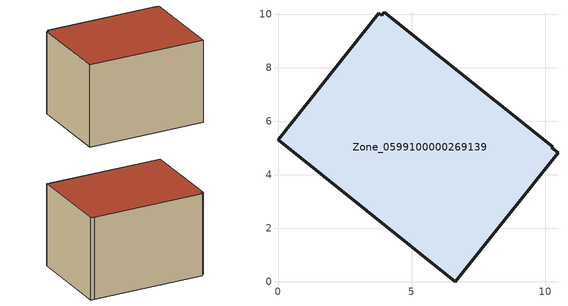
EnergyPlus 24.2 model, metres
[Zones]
Zone_0599100000269139
 floor ground (C_G): 3.77,10.05 3.88,9.96 3.97,10.07 10.29,5.05 10.26,5.01 10.48,4.83 6.63,0 0,5.31 z0.44
 wall outside (C_F): 6.63,0 10.48,4.83 10.26,5.01 10.29,5.05 3.97,10.07 3.88,9.96 3.77,10.05 0,5.31 6.63,0 z0.44:6.39
 roof outside (C_R): 10.26,5.01 10.29,5.05 3.97,10.07 3.88,9.96 3.77,10.05 0,5.31 6.63,0 10.48,4.83 z6.39
[BUILDING]
Pand.0599100000269139: North Axis=0; Terrain=City; Loads Convergence Tolerance Value=0.04; Temperature Convergence Tolerance Value=0.4; Solar Distribution=FullExterior; Maximum Number of Warmup Days=25; Minimum Number of Warmup Days=1
[Site:Location]
Rotterdam.The.Hague.AP_ZH_NLD Design_Conditions: Latitude=51.96; Longitude=4.45; Time Zone=1; Elevation=-4.5
[SITE:GROUNDTEMPERATURE:BUILDINGSURFACE]
18, 18, 18, 18, 18, 18, 18, 18, 18, 18, 18, 18
[MATERIAL] Thermal Absorptance=0.9; Solar Absorptance=0.7; Visible Absorptance=0.7
Name | Roughness | Thickness | Conductivity | Density | Specific Heat
G.TC.1946-1964 | MediumSmooth | 0.15 | 1 | 540 | 1210
F.TC.1946-1964 | Rough | 0.3 | 0.857143 | 1920 | 840
R.TC.1946-1964 | MediumRough | 0.2 | 0.235294 | 1500 | 1000
[CONSTRUCTION]
C_G: G.TC.1946-1964
C_F: F.TC.1946-1964
C_R: R.TC.1946-1964
[ZONE]
Zone_0599100000269139: Type=1; Multiplier=1; Ceiling Height=Autocalculate; Volume=Autocalculate; Floor Area=autocalculate; Part of Total Floor Area=Yes
[ZONEINFILTRATION:DESIGNFLOWRATE]
Infil_Zone_0599100000269139: Zone or ZoneList or Space or SpaceList=Zone_0599100000269139; Schedule=AlwaysOn; Design Flow Rate Calculation Method=Flow/Area; Flow Rate per Floor Area=0.003; Constant Term Coefficient=1; Temperature Term Coefficient=0; Velocity Term Coefficient=0; Velocity Squared Term Coefficient=0
[HVACTEMPLATE:ZONE:IDEALLOADSAIRSYSTEM]
Zone_0599100000269139: Maximum Heating Supply Air Temperature=50; Minimum Cooling Supply Air Temperature=13; Maximum Heating Supply Air Humidity Ratio=0.0156; Minimum Cooling Supply Air Humidity Ratio=0.0077; Heating Limit=NoLimit; Cooling Limit=NoLimit; Dehumidification Control Type=ConstantSensibleHeatRatio; Cooling Sensible Heat Ratio=0.7; Dehumidification Setpoint=60; Humidification Control Type=None; Humidification Setpoint=30; Outdoor Air Method=None; Outdoor Air Flow Rate per Person=0.00944; Outdoor Air Flow Rate per Zone Floor Area=0; Outdoor Air Flow Rate per Zone=0; Demand Controlled Ventilation Type=None; Outdoor Air Economizer Type=NoEconomizer; Heat Recovery Type=None; Sensible Heat Recovery Effectiveness=0.7; Latent Heat Recovery Effectiveness=0.65
[ZONECONTROL:THERMOSTAT]
ThermostatControl_Zone_0599100000269139: Zone or ZoneList=Zone_0599100000269139; Control Type Schedule=DualSetpointControlType; Control 1=Thermostat_Zone_0599100000269139; Temperature Difference Between Cutout And Setpoint=0
[THERMOSTATSETPOINT:DUALSETPOINT]
Thermostat_Zone_0599100000269139: Heating Setpoint Temperature Schedule=HeatingSetpoint_Zone_0599100000269139; Cooling Setpoint Temperature Schedule=CoolingSetpoint_Zone_0599100000269139
[SCHEDULE:COMPACT]
HeatingSetpoint_Zone_0599100000269139: Through: 12/31, For: AllDays, Until: 24:00, 21
CoolingSetpoint_Zone_0599100000269139: Through: 12/31, For: AllDays, Until: 24:00, 24
DualSetpointControlType: Through: 12/31, For: AllDays, Until: 24:00, 4
AlwaysOn: Through: 12/31, For: AllDays, Until: 24:00, 1
